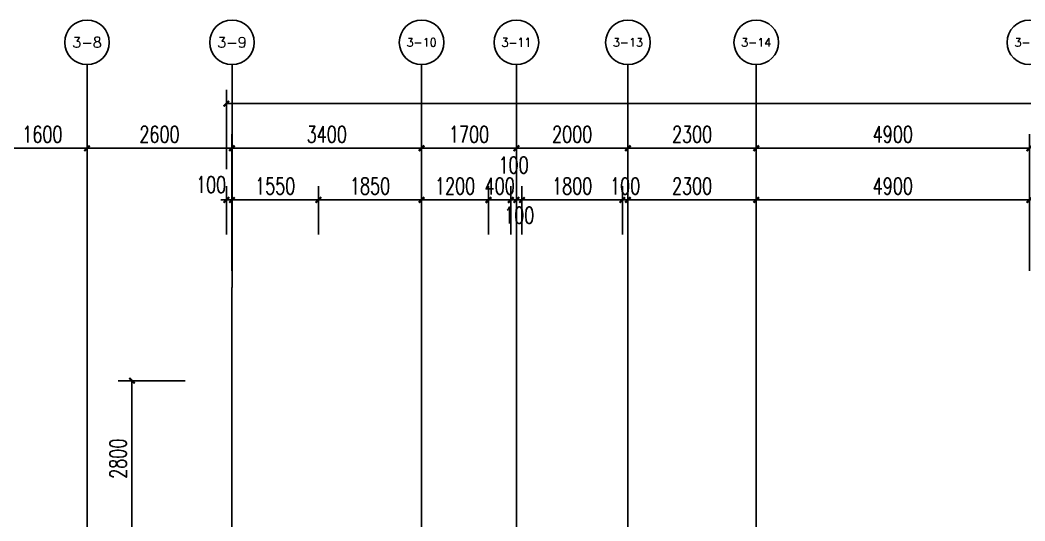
# Model space of a CAD drawing. Extents: x -59851 to 653804, y -249523 to 437614.
# Drawn here: x -30914 to -12896, y -151511 to -142523 of the extents above; entities that cross this region are included whole.
import ezdxf
from ezdxf.enums import TextEntityAlignment as Align

# ---------------------------------------------------------------- set-up
doc = ezdxf.new("R2010")
doc.units = 0
doc.header["$LTSCALE"] = 1000
doc.header["$MEASUREMENT"] = 0
for name, color, linetype in [('A-第三道尺寸线', 105, 'Continuous'), ('AXIS', 3, 'Continuous'), ('AXIS_TEXT', 7, 'Continuous'), ('DOTE', 16, 'Continuous'), ('PUB_HATCH', 8, 'Continuous'), ('剪力墙', 6, 'Continuous')]:
    doc.layers.add(name, color=color, linetype=linetype)
doc.styles.add('_TCH_AXIS', font='COMPLEX', dxfattribs={"bigfont": 'GBCBIG'})
doc.styles.add('_TCH_DIM_T3', font='SIMPLEX.shx', dxfattribs={"width": 0.705882, "bigfont": 'GBCBIG.shx'})
doc.styles.add('COMPLEX', font='COMPLEX')
doc.dimstyles.new('_TCH_ARCH&&100', dxfattribs={"dimtxt": 297.5, "dimasz": 100, "dimexe": 250, "dimexo": 300, "dimgap": 100, "dimtad": 1, "dimdec": 0, "dimzin": 0, "dimdsep": 46, "dimtxsty": '_TCH_DIM_T3', "dimblk": 'ARCHTICK', "dimcen": 0.09, "dimclrt": 7, "dimazin": 2, "dimtfac": 1, "dimtdec": 0, "dimtix": 1, "dimtmove": 2, "dimatfit": 3, "dimfxl": 0, "dimtolj": 1, "dimtzin": 0, "dimarcsym": 0})

# ---------------------------------------------------------------- blocks, each defined once
blk = doc.blocks.new('jifangcengjlq0329')
at = {"layer": 'PUB_HATCH'}
h = blk.add_hatch(color=256, dxfattribs=at)
h.paths.add_polyline_path([(-5514, -72537), (-5714, -72537), (-5714, -72937), (-5714, -73137), (-5514, -73137)])
h.paths.add_polyline_path([(-8514, -72162), (-8314, -72162), (-8314, -71137), (-5714, -71137), (-5714, -71537), (-5514, -71537), (-5514, -70937), (-8514, -70937)])
h.paths.add_polyline_path([(-8314, -72512), (-8514, -72512), (-8514, -73937), (-8014, -73937), (-7814, -73937), (-7814, -73637), (-8314, -73637), (-8314, -73137), (-8314, -72937)])
for points in [[(-20114, -77037), (-19714, -77037), (-19714, -76437), (-19914, -76437), (-19914, -73937), (-19314, -73937), (-19314, -73737), (-20114, -73737), (-20114, -76637)], [(-14314, -73737), (-12714, -73737), (-12714, -76637), (-14314, -76637), (-14314, -76437), (-12914, -76437), (-12914, -73937), (-14314, -73937)], [(-8014, -77037), (-8014, -76637), (-8264, -76637), (-8264, -76437), (-7814, -76437), (-7814, -76837), (-7414, -76837), (-7414, -77037)], [(-13414, -89587), (-13414, -91037), (-13214, -91037), (-13214, -91237), (-13614, -91237), (-13614, -89587)], [(-10014, -89587), (-10014, -91037), (-9814, -91037), (-9814, -91237), (-10214, -91237), (-10214, -89587)], [(-6814, -89587), (-6814, -91037), (-7014, -91037), (-7014, -91237), (-6614, -91237), (-6614, -89587)], [(-3414, -89587), (-3414, -91037), (-3614, -91037), (-3614, -91237), (-3214, -91237), (-3214, -89587)]]:
    blk.add_hatch(color=256, dxfattribs=at).paths.add_polyline_path(points)
h = blk.add_hatch(color=256, dxfattribs=at)
h.paths.add_polyline_path([(-19664, -80837), (-19664, -80637), (-19914, -80637), (-19914, -80137), (-20114, -80137), (-20114, -80837)])
h.paths.add_polyline_path([(-18064, -80637), (-18064, -80837), (-17614, -80837), (-17614, -78337), (-20114, -78337), (-20114, -79037), (-19914, -79037), (-19914, -78537), (-17814, -78537), (-17814, -80637)])
at = {"layer": '剪力墙'}
for points in [[(-5714, -71537), (-5714, -71137), (-8314, -71137), (-8314, -72162), (-8514, -72162), (-8514, -70937), (-5514, -70937), (-5514, -71537), (-5714, -71537)], [(-8314, -72512), (-8314, -72937), (-8314, -72937), (-8314, -73137), (-8314, -73137), (-8314, -73637), (-7814, -73637), (-7814, -73937), (-7814, -73937), (-8014, -73937), (-8014, -73937), (-8514, -73937), (-8514, -72512), (-8314, -72512)], [(-5514, -72537), (-5514, -73137), (-5714, -73137), (-5714, -72937), (-5714, -72937), (-5714, -72537), (-5514, -72537)], [(-12714, -73937), (-12714, -73937)], [(-12714, -76437), (-12714, -76437)], [(-18064, -80637), (-17814, -80637), (-17814, -78537), (-19914, -78537), (-19914, -79037), (-20114, -79037), (-20114, -78337), (-17614, -78337), (-17614, -80837), (-18064, -80837), (-18064, -80637)], [(-19664, -80837), (-20114, -80837), (-20114, -80137), (-19914, -80137), (-19914, -80637), (-19664, -80637), (-19664, -80837)]]:
    blk.add_lwpolyline(points, dxfattribs=at)
for points in [[(-20114, -77037), (-19714, -77037), (-19714, -76437), (-19914, -76437), (-19914, -73937), (-19314, -73937), (-19314, -73737), (-20114, -73737), (-20114, -76637)], [(-14314, -73737), (-12714, -73737), (-12714, -76637), (-14314, -76637), (-14314, -76437), (-12914, -76437), (-12914, -73937), (-14314, -73937)], [(-8014, -77037), (-8014, -76637), (-8264, -76637), (-8264, -76437), (-7814, -76437), (-7814, -76837), (-7414, -76837), (-7414, -77037)], [(-13414, -89587), (-13414, -91037), (-13214, -91037), (-13214, -91237), (-13614, -91237), (-13614, -89587)], [(-10014, -89587), (-10014, -91037), (-9814, -91037), (-9814, -91237), (-10214, -91237), (-10214, -89587)], [(-6814, -89587), (-6814, -91037), (-7014, -91037), (-7014, -91237), (-6614, -91237), (-6614, -89587)], [(-3414, -89587), (-3414, -91037), (-3614, -91037), (-3614, -91237), (-3214, -91237), (-3214, -89587)]]:
    blk.add_lwpolyline(points, close=True, dxfattribs=at)
blk = doc.blocks.new('zhouxianssceng0329')
at = {"layer": 'DOTE'}
for p, q in [((-29714, 140298), (-29714, 156469)), ((-27114, 132090), (-27114, 156469)), ((-23714, 132090), (-23714, 156469)), ((-22014, 143398), (-22014, 156469)), ((-20014, 143398), (-20014, 156469)), ((-17714, 143398), (-17714, 156469))]:
    blk.add_line(p, q, dxfattribs=at)
blk = doc.blocks.new('_ArchTick')
at = {"color": 0, "linetype": 'ByBlock', "const_width": 0.4}
blk.add_lwpolyline([(-0.5, -0.5), (0.5, 0.5)], dxfattribs=at)
blk = doc.blocks.new('*D1239')
at = {"layer": 'A-第三道尺寸线', "color": 0, "lineweight": -2, "transparency": 16777216}
for p, q in [((-27956, -148994), (-29158, -148994)), ((-28908, -151794), (-28908, -148994)), ((-27956, -151794), (-29158, -151794))]:
    blk.add_line(p, q, dxfattribs=at)
at = {"layer": 'Defpoints', "color": 0, "transparency": 16777216}
for p in [(-28908, -148994), (-27656, -148994), (-27656, -151794)]:
    blk.add_point(p, dxfattribs=at)
at = {"layer": 'A-第三道尺寸线', "color": 0, "lineweight": -2, "transparency": 16777216, "xscale": 100, "yscale": 100, "zscale": 100}
for p, rotation in [((-28908, -148994), 90), ((-28908, -151794), 270)]:
    blk.add_blockref('_ArchTick', p, dxfattribs=dict(at, rotation=rotation))
at = {"layer": 'A-第三道尺寸线', "color": 7, "transparency": 16777216, "insert": (-29156, -150394), "char_height": 297.5, "attachment_point": 5, "rotation": 90, "style": '_TCH_DIM_T3'}
blk.add_mtext('\\A1;2800', dxfattribs=at)
blk = doc.blocks.new('*D1653')
at = {"layer": 'A-第三道尺寸线', "color": 0, "lineweight": -2, "transparency": 16777216}
for p, q in [((-27214, -146373), (-27214, -145501)), ((-27114, -146373), (-27114, -145501)), ((-27214, -145751), (-27314, -145751)), ((-27214, -145751), (-27114, -145751)), ((-27114, -145751), (-27014, -145751))]:
    blk.add_line(p, q, dxfattribs=at)
at = {"layer": 'Defpoints', "color": 0, "transparency": 16777216}
for p in [(-27114, -145751), (-27214, -146673), (-27114, -146673)]:
    blk.add_point(p, dxfattribs=at)
at = {"layer": 'A-第三道尺寸线', "color": 0, "lineweight": -2, "transparency": 16777216, "xscale": 100, "yscale": 100, "zscale": 100}
blk.add_blockref('_ArchTick', (-27214, -145751), dxfattribs=at)
at = {"layer": 'A-第三道尺寸线', "color": 0, "lineweight": -2, "transparency": 16777216, "xscale": 100, "yscale": 100, "zscale": 100, "rotation": 180}
blk.add_blockref('_ArchTick', (-27114, -145751), dxfattribs=at)
at = {"layer": 'A-第三道尺寸线', "color": 7, "transparency": 16777216, "insert": (-27489, -145476), "char_height": 297.5, "attachment_point": 5, "style": '_TCH_DIM_T3'}
blk.add_mtext('\\A1;100', dxfattribs=at)
blk = doc.blocks.new('*D1654')
at = {"layer": 'A-第三道尺寸线', "color": 0, "lineweight": -2, "transparency": 16777216}
for p, q in [((-27114, -146373), (-27114, -145501)), ((-25564, -146373), (-25564, -145501)), ((-27114, -145751), (-25564, -145751))]:
    blk.add_line(p, q, dxfattribs=at)
at = {"layer": 'Defpoints', "color": 0, "transparency": 16777216}
for p in [(-25564, -145751), (-27114, -146673), (-25564, -146673)]:
    blk.add_point(p, dxfattribs=at)
at = {"layer": 'A-第三道尺寸线', "color": 0, "lineweight": -2, "transparency": 16777216, "xscale": 100, "yscale": 100, "zscale": 100, "rotation": 180}
blk.add_blockref('_ArchTick', (-27114, -145751), dxfattribs=at)
at = {"layer": 'A-第三道尺寸线', "color": 0, "lineweight": -2, "transparency": 16777216, "xscale": 100, "yscale": 100, "zscale": 100}
blk.add_blockref('_ArchTick', (-25564, -145751), dxfattribs=at)
at = {"layer": 'A-第三道尺寸线', "color": 7, "transparency": 16777216, "insert": (-26339, -145502), "char_height": 297.5, "attachment_point": 5, "style": '_TCH_DIM_T3'}
blk.add_mtext('\\A1;1550', dxfattribs=at)
blk = doc.blocks.new('*D1655')
at = {"layer": 'A-第三道尺寸线', "color": 0, "lineweight": -2, "transparency": 16777216}
for p, q in [((-25564, -146373), (-25564, -145501)), ((-23714, -146373), (-23714, -145501)), ((-25564, -145751), (-23714, -145751))]:
    blk.add_line(p, q, dxfattribs=at)
at = {"layer": 'Defpoints', "color": 0, "transparency": 16777216}
for p in [(-23714, -145751), (-25564, -146673), (-23714, -146673)]:
    blk.add_point(p, dxfattribs=at)
at = {"layer": 'A-第三道尺寸线', "color": 0, "lineweight": -2, "transparency": 16777216, "xscale": 100, "yscale": 100, "zscale": 100, "rotation": 180}
blk.add_blockref('_ArchTick', (-25564, -145751), dxfattribs=at)
at = {"layer": 'A-第三道尺寸线', "color": 0, "lineweight": -2, "transparency": 16777216, "xscale": 100, "yscale": 100, "zscale": 100}
blk.add_blockref('_ArchTick', (-23714, -145751), dxfattribs=at)
at = {"layer": 'A-第三道尺寸线', "color": 7, "transparency": 16777216, "insert": (-24639, -145502), "char_height": 297.5, "attachment_point": 5, "style": '_TCH_DIM_T3'}
blk.add_mtext('\\A1;1850', dxfattribs=at)
blk = doc.blocks.new('*D1656')
at = {"layer": 'A-第三道尺寸线', "color": 0, "lineweight": -2, "transparency": 16777216}
for p, q in [((-23714, -146373), (-23714, -145501)), ((-22514, -146373), (-22514, -145501)), ((-23714, -145751), (-22514, -145751))]:
    blk.add_line(p, q, dxfattribs=at)
at = {"layer": 'Defpoints', "color": 0, "transparency": 16777216}
for p in [(-22514, -145751), (-23714, -146673), (-22514, -146673)]:
    blk.add_point(p, dxfattribs=at)
at = {"layer": 'A-第三道尺寸线', "color": 0, "lineweight": -2, "transparency": 16777216, "xscale": 100, "yscale": 100, "zscale": 100, "rotation": 180}
blk.add_blockref('_ArchTick', (-23714, -145751), dxfattribs=at)
at = {"layer": 'A-第三道尺寸线', "color": 0, "lineweight": -2, "transparency": 16777216, "xscale": 100, "yscale": 100, "zscale": 100}
blk.add_blockref('_ArchTick', (-22514, -145751), dxfattribs=at)
at = {"layer": 'A-第三道尺寸线', "color": 7, "transparency": 16777216, "insert": (-23114, -145502), "char_height": 297.5, "attachment_point": 5, "style": '_TCH_DIM_T3'}
blk.add_mtext('\\A1;1200', dxfattribs=at)
blk = doc.blocks.new('*D1657')
at = {"layer": 'A-第三道尺寸线', "color": 0, "lineweight": -2, "transparency": 16777216}
for p, q in [((-22514, -146373), (-22514, -145501)), ((-22114, -146373), (-22114, -145501)), ((-22514, -145751), (-22614, -145751)), ((-22514, -145751), (-22114, -145751)), ((-22114, -145751), (-22014, -145751))]:
    blk.add_line(p, q, dxfattribs=at)
at = {"layer": 'Defpoints', "color": 0, "transparency": 16777216}
for p in [(-22114, -145751), (-22514, -146673), (-22114, -146673)]:
    blk.add_point(p, dxfattribs=at)
at = {"layer": 'A-第三道尺寸线', "color": 0, "lineweight": -2, "transparency": 16777216, "xscale": 100, "yscale": 100, "zscale": 100}
blk.add_blockref('_ArchTick', (-22514, -145751), dxfattribs=at)
at = {"layer": 'A-第三道尺寸线', "color": 0, "lineweight": -2, "transparency": 16777216, "xscale": 100, "yscale": 100, "zscale": 100, "rotation": 180}
blk.add_blockref('_ArchTick', (-22114, -145751), dxfattribs=at)
at = {"layer": 'A-第三道尺寸线', "color": 7, "transparency": 16777216, "insert": (-22314, -145502), "char_height": 297.5, "attachment_point": 5, "style": '_TCH_DIM_T3'}
blk.add_mtext('\\A1;400', dxfattribs=at)
blk = doc.blocks.new('*D1658')
at = {"layer": 'A-第三道尺寸线', "color": 0, "lineweight": -2, "transparency": 16777216}
for p, q in [((-22114, -146373), (-22114, -145501)), ((-22014, -146373), (-22014, -145501)), ((-22114, -145751), (-22214, -145751)), ((-22114, -145751), (-22014, -145751)), ((-22014, -145751), (-21914, -145751))]:
    blk.add_line(p, q, dxfattribs=at)
at = {"layer": 'Defpoints', "color": 0, "transparency": 16777216}
for p in [(-22014, -145751), (-22114, -146673), (-22014, -146673)]:
    blk.add_point(p, dxfattribs=at)
at = {"layer": 'A-第三道尺寸线', "color": 0, "lineweight": -2, "transparency": 16777216, "xscale": 100, "yscale": 100, "zscale": 100}
blk.add_blockref('_ArchTick', (-22114, -145751), dxfattribs=at)
at = {"layer": 'A-第三道尺寸线', "color": 0, "lineweight": -2, "transparency": 16777216, "xscale": 100, "yscale": 100, "zscale": 100, "rotation": 180}
blk.add_blockref('_ArchTick', (-22014, -145751), dxfattribs=at)
at = {"layer": 'A-第三道尺寸线', "color": 7, "transparency": 16777216, "insert": (-22064, -145126), "char_height": 297.5, "attachment_point": 5, "style": '_TCH_DIM_T3'}
blk.add_mtext('\\A1;100', dxfattribs=at)
blk = doc.blocks.new('*D1659')
at = {"layer": 'A-第三道尺寸线', "color": 0, "lineweight": -2, "transparency": 16777216}
for p, q in [((-22014, -146373), (-22014, -145501)), ((-21914, -146373), (-21914, -145501)), ((-22014, -145751), (-22114, -145751)), ((-22014, -145751), (-21914, -145751)), ((-21914, -145751), (-21814, -145751))]:
    blk.add_line(p, q, dxfattribs=at)
at = {"layer": 'Defpoints', "color": 0, "transparency": 16777216}
for p in [(-21914, -145751), (-22014, -146673), (-21914, -146673)]:
    blk.add_point(p, dxfattribs=at)
at = {"layer": 'A-第三道尺寸线', "color": 0, "lineweight": -2, "transparency": 16777216, "xscale": 100, "yscale": 100, "zscale": 100}
blk.add_blockref('_ArchTick', (-22014, -145751), dxfattribs=at)
at = {"layer": 'A-第三道尺寸线', "color": 0, "lineweight": -2, "transparency": 16777216, "xscale": 100, "yscale": 100, "zscale": 100, "rotation": 180}
blk.add_blockref('_ArchTick', (-21914, -145751), dxfattribs=at)
at = {"layer": 'A-第三道尺寸线', "color": 7, "transparency": 16777216, "insert": (-21964, -146026), "char_height": 297.5, "attachment_point": 5, "style": '_TCH_DIM_T3'}
blk.add_mtext('\\A1;100', dxfattribs=at)
blk = doc.blocks.new('*D1660')
at = {"layer": 'A-第三道尺寸线', "color": 0, "lineweight": -2, "transparency": 16777216}
for p, q in [((-21914, -146373), (-21914, -145501)), ((-20114, -146373), (-20114, -145501)), ((-21914, -145751), (-20114, -145751))]:
    blk.add_line(p, q, dxfattribs=at)
at = {"layer": 'Defpoints', "color": 0, "transparency": 16777216}
for p in [(-20114, -145751), (-21914, -146673), (-20114, -146673)]:
    blk.add_point(p, dxfattribs=at)
at = {"layer": 'A-第三道尺寸线', "color": 0, "lineweight": -2, "transparency": 16777216, "xscale": 100, "yscale": 100, "zscale": 100, "rotation": 180}
blk.add_blockref('_ArchTick', (-21914, -145751), dxfattribs=at)
at = {"layer": 'A-第三道尺寸线', "color": 0, "lineweight": -2, "transparency": 16777216, "xscale": 100, "yscale": 100, "zscale": 100}
blk.add_blockref('_ArchTick', (-20114, -145751), dxfattribs=at)
at = {"layer": 'A-第三道尺寸线', "color": 7, "transparency": 16777216, "insert": (-21014, -145502), "char_height": 297.5, "attachment_point": 5, "style": '_TCH_DIM_T3'}
blk.add_mtext('\\A1;1800', dxfattribs=at)
blk = doc.blocks.new('*D1661')
at = {"layer": 'A-第三道尺寸线', "color": 0, "lineweight": -2, "transparency": 16777216}
for p, q in [((-20114, -146373), (-20114, -145501)), ((-20014, -146373), (-20014, -145501)), ((-20114, -145751), (-20214, -145751)), ((-20114, -145751), (-20014, -145751)), ((-20014, -145751), (-19914, -145751))]:
    blk.add_line(p, q, dxfattribs=at)
at = {"layer": 'Defpoints', "color": 0, "transparency": 16777216}
for p in [(-20014, -145751), (-20114, -146673), (-20014, -146673)]:
    blk.add_point(p, dxfattribs=at)
at = {"layer": 'A-第三道尺寸线', "color": 0, "lineweight": -2, "transparency": 16777216, "xscale": 100, "yscale": 100, "zscale": 100}
blk.add_blockref('_ArchTick', (-20114, -145751), dxfattribs=at)
at = {"layer": 'A-第三道尺寸线', "color": 0, "lineweight": -2, "transparency": 16777216, "xscale": 100, "yscale": 100, "zscale": 100, "rotation": 180}
blk.add_blockref('_ArchTick', (-20014, -145751), dxfattribs=at)
at = {"layer": 'A-第三道尺寸线', "color": 7, "transparency": 16777216, "insert": (-20064, -145502), "char_height": 297.5, "attachment_point": 5, "style": '_TCH_DIM_T3'}
blk.add_mtext('\\A1;100', dxfattribs=at)
blk = doc.blocks.new('*D1662')
at = {"layer": 'A-第三道尺寸线', "color": 0, "lineweight": -2, "transparency": 16777216}
for p, q in [((-20014, -146373), (-20014, -145501)), ((-17714, -146373), (-17714, -145501)), ((-20014, -145751), (-17714, -145751))]:
    blk.add_line(p, q, dxfattribs=at)
at = {"layer": 'Defpoints', "color": 0, "transparency": 16777216}
for p in [(-17714, -145751), (-20014, -146673), (-17714, -146673)]:
    blk.add_point(p, dxfattribs=at)
at = {"layer": 'A-第三道尺寸线', "color": 0, "lineweight": -2, "transparency": 16777216, "xscale": 100, "yscale": 100, "zscale": 100, "rotation": 180}
blk.add_blockref('_ArchTick', (-20014, -145751), dxfattribs=at)
at = {"layer": 'A-第三道尺寸线', "color": 0, "lineweight": -2, "transparency": 16777216, "xscale": 100, "yscale": 100, "zscale": 100}
blk.add_blockref('_ArchTick', (-17714, -145751), dxfattribs=at)
at = {"layer": 'A-第三道尺寸线', "color": 7, "transparency": 16777216, "insert": (-18864, -145502), "char_height": 297.5, "attachment_point": 5, "style": '_TCH_DIM_T3'}
blk.add_mtext('\\A1;2300', dxfattribs=at)
blk = doc.blocks.new('*D1663')
at = {"layer": 'A-第三道尺寸线', "color": 0, "lineweight": -2, "transparency": 16777216}
for p, q in [((-17714, -146373), (-17714, -145501)), ((-12814, -146373), (-12814, -145501)), ((-17714, -145751), (-12814, -145751))]:
    blk.add_line(p, q, dxfattribs=at)
at = {"layer": 'Defpoints', "color": 0, "transparency": 16777216}
for p in [(-12814, -145751), (-17714, -146673), (-12814, -146673)]:
    blk.add_point(p, dxfattribs=at)
at = {"layer": 'A-第三道尺寸线', "color": 0, "lineweight": -2, "transparency": 16777216, "xscale": 100, "yscale": 100, "zscale": 100, "rotation": 180}
blk.add_blockref('_ArchTick', (-17714, -145751), dxfattribs=at)
at = {"layer": 'A-第三道尺寸线', "color": 0, "lineweight": -2, "transparency": 16777216, "xscale": 100, "yscale": 100, "zscale": 100}
blk.add_blockref('_ArchTick', (-12814, -145751), dxfattribs=at)
at = {"layer": 'A-第三道尺寸线', "color": 7, "transparency": 16777216, "insert": (-15264, -145502), "char_height": 297.5, "attachment_point": 5, "style": '_TCH_DIM_T3'}
blk.add_mtext('\\A1;4900', dxfattribs=at)
blk = doc.blocks.new('*D3091')
at = {"layer": 'AXIS', "color": 0, "lineweight": -2, "transparency": 16777216}
for p, q in [((-31314, -147023), (-31314, -144573)), ((-29714, -147023), (-29714, -144573)), ((-31314, -144823), (-29714, -144823))]:
    blk.add_line(p, q, dxfattribs=at)
at = {"layer": 'Defpoints', "color": 0, "transparency": 16777216}
for p in [(-29714, -144823), (-31314, -147323), (-29714, -147323)]:
    blk.add_point(p, dxfattribs=at)
at = {"layer": 'AXIS', "color": 0, "lineweight": -2, "transparency": 16777216, "xscale": 100, "yscale": 100, "zscale": 100, "rotation": 180}
blk.add_blockref('_ArchTick', (-31314, -144823), dxfattribs=at)
at = {"layer": 'AXIS', "color": 0, "lineweight": -2, "transparency": 16777216, "xscale": 100, "yscale": 100, "zscale": 100}
blk.add_blockref('_ArchTick', (-29714, -144823), dxfattribs=at)
at = {"layer": 'AXIS', "color": 7, "transparency": 16777216, "insert": (-30514, -144574), "char_height": 297.5, "attachment_point": 5, "style": '_TCH_DIM_T3'}
blk.add_mtext('\\A1;1600', dxfattribs=at)
blk = doc.blocks.new('*D3092')
at = {"layer": 'AXIS', "color": 0, "lineweight": -2, "transparency": 16777216}
for p, q in [((-29714, -147023), (-29714, -144573)), ((-27114, -147023), (-27114, -144573)), ((-29714, -144823), (-27114, -144823))]:
    blk.add_line(p, q, dxfattribs=at)
at = {"layer": 'Defpoints', "color": 0, "transparency": 16777216}
for p in [(-27114, -144823), (-29714, -147323), (-27114, -147323)]:
    blk.add_point(p, dxfattribs=at)
at = {"layer": 'AXIS', "color": 0, "lineweight": -2, "transparency": 16777216, "xscale": 100, "yscale": 100, "zscale": 100, "rotation": 180}
blk.add_blockref('_ArchTick', (-29714, -144823), dxfattribs=at)
at = {"layer": 'AXIS', "color": 0, "lineweight": -2, "transparency": 16777216, "xscale": 100, "yscale": 100, "zscale": 100}
blk.add_blockref('_ArchTick', (-27114, -144823), dxfattribs=at)
at = {"layer": 'AXIS', "color": 7, "transparency": 16777216, "insert": (-28414, -144574), "char_height": 297.5, "attachment_point": 5, "style": '_TCH_DIM_T3'}
blk.add_mtext('\\A1;2600', dxfattribs=at)
blk = doc.blocks.new('*D3093')
at = {"layer": 'AXIS', "color": 0, "lineweight": -2, "transparency": 16777216}
for p, q in [((-27114, -147023), (-27114, -144573)), ((-23714, -147023), (-23714, -144573)), ((-27114, -144823), (-23714, -144823))]:
    blk.add_line(p, q, dxfattribs=at)
at = {"layer": 'Defpoints', "color": 0, "transparency": 16777216}
for p in [(-23714, -144823), (-27114, -147323), (-23714, -147323)]:
    blk.add_point(p, dxfattribs=at)
at = {"layer": 'AXIS', "color": 0, "lineweight": -2, "transparency": 16777216, "xscale": 100, "yscale": 100, "zscale": 100, "rotation": 180}
blk.add_blockref('_ArchTick', (-27114, -144823), dxfattribs=at)
at = {"layer": 'AXIS', "color": 0, "lineweight": -2, "transparency": 16777216, "xscale": 100, "yscale": 100, "zscale": 100}
blk.add_blockref('_ArchTick', (-23714, -144823), dxfattribs=at)
at = {"layer": 'AXIS', "color": 7, "transparency": 16777216, "insert": (-25414, -144574), "char_height": 297.5, "attachment_point": 5, "style": '_TCH_DIM_T3'}
blk.add_mtext('\\A1;3400', dxfattribs=at)
blk = doc.blocks.new('*D3094')
at = {"layer": 'AXIS', "color": 0, "lineweight": -2, "transparency": 16777216}
for p, q in [((-23714, -147023), (-23714, -144573)), ((-22014, -147023), (-22014, -144573)), ((-23714, -144823), (-22014, -144823))]:
    blk.add_line(p, q, dxfattribs=at)
at = {"layer": 'Defpoints', "color": 0, "transparency": 16777216}
for p in [(-22014, -144823), (-23714, -147323), (-22014, -147323)]:
    blk.add_point(p, dxfattribs=at)
at = {"layer": 'AXIS', "color": 0, "lineweight": -2, "transparency": 16777216, "xscale": 100, "yscale": 100, "zscale": 100, "rotation": 180}
blk.add_blockref('_ArchTick', (-23714, -144823), dxfattribs=at)
at = {"layer": 'AXIS', "color": 0, "lineweight": -2, "transparency": 16777216, "xscale": 100, "yscale": 100, "zscale": 100}
blk.add_blockref('_ArchTick', (-22014, -144823), dxfattribs=at)
at = {"layer": 'AXIS', "color": 7, "transparency": 16777216, "insert": (-22864, -144574), "char_height": 297.5, "attachment_point": 5, "style": '_TCH_DIM_T3'}
blk.add_mtext('\\A1;1700', dxfattribs=at)
blk = doc.blocks.new('*D3095')
at = {"layer": 'AXIS', "color": 0, "lineweight": -2, "transparency": 16777216}
for p, q in [((-22014, -147023), (-22014, -144573)), ((-20014, -147023), (-20014, -144573)), ((-22014, -144823), (-20014, -144823))]:
    blk.add_line(p, q, dxfattribs=at)
at = {"layer": 'Defpoints', "color": 0, "transparency": 16777216}
for p in [(-20014, -144823), (-22014, -147323), (-20014, -147323)]:
    blk.add_point(p, dxfattribs=at)
at = {"layer": 'AXIS', "color": 0, "lineweight": -2, "transparency": 16777216, "xscale": 100, "yscale": 100, "zscale": 100, "rotation": 180}
blk.add_blockref('_ArchTick', (-22014, -144823), dxfattribs=at)
at = {"layer": 'AXIS', "color": 0, "lineweight": -2, "transparency": 16777216, "xscale": 100, "yscale": 100, "zscale": 100}
blk.add_blockref('_ArchTick', (-20014, -144823), dxfattribs=at)
at = {"layer": 'AXIS', "color": 7, "transparency": 16777216, "insert": (-21014, -144574), "char_height": 297.5, "attachment_point": 5, "style": '_TCH_DIM_T3'}
blk.add_mtext('\\A1;2000', dxfattribs=at)
blk = doc.blocks.new('*D3096')
at = {"layer": 'AXIS', "color": 0, "lineweight": -2, "transparency": 16777216}
for p, q in [((-20014, -147023), (-20014, -144573)), ((-17714, -147023), (-17714, -144573)), ((-20014, -144823), (-17714, -144823))]:
    blk.add_line(p, q, dxfattribs=at)
at = {"layer": 'Defpoints', "color": 0, "transparency": 16777216}
for p in [(-17714, -144823), (-20014, -147323), (-17714, -147323)]:
    blk.add_point(p, dxfattribs=at)
at = {"layer": 'AXIS', "color": 0, "lineweight": -2, "transparency": 16777216, "xscale": 100, "yscale": 100, "zscale": 100, "rotation": 180}
blk.add_blockref('_ArchTick', (-20014, -144823), dxfattribs=at)
at = {"layer": 'AXIS', "color": 0, "lineweight": -2, "transparency": 16777216, "xscale": 100, "yscale": 100, "zscale": 100}
blk.add_blockref('_ArchTick', (-17714, -144823), dxfattribs=at)
at = {"layer": 'AXIS', "color": 7, "transparency": 16777216, "insert": (-18864, -144574), "char_height": 297.5, "attachment_point": 5, "style": '_TCH_DIM_T3'}
blk.add_mtext('\\A1;2300', dxfattribs=at)
blk = doc.blocks.new('*D3097')
at = {"layer": 'AXIS', "color": 0, "lineweight": -2, "transparency": 16777216}
for p, q in [((-17714, -147023), (-17714, -144573)), ((-12814, -147023), (-12814, -144573)), ((-17714, -144823), (-12814, -144823))]:
    blk.add_line(p, q, dxfattribs=at)
at = {"layer": 'Defpoints', "color": 0, "transparency": 16777216}
for p in [(-12814, -144823), (-17714, -147323), (-12814, -147323)]:
    blk.add_point(p, dxfattribs=at)
at = {"layer": 'AXIS', "color": 0, "lineweight": -2, "transparency": 16777216, "xscale": 100, "yscale": 100, "zscale": 100, "rotation": 180}
blk.add_blockref('_ArchTick', (-17714, -144823), dxfattribs=at)
at = {"layer": 'AXIS', "color": 0, "lineweight": -2, "transparency": 16777216, "xscale": 100, "yscale": 100, "zscale": 100}
blk.add_blockref('_ArchTick', (-12814, -144823), dxfattribs=at)
at = {"layer": 'AXIS', "color": 7, "transparency": 16777216, "insert": (-15264, -144574), "char_height": 297.5, "attachment_point": 5, "style": '_TCH_DIM_T3'}
blk.add_mtext('\\A1;4900', dxfattribs=at)
blk = doc.blocks.new('*D3104')
at = {"layer": 'AXIS', "color": 0, "lineweight": -2, "transparency": 16777216}
for p, q in [((-27214, -145201), (-27214, -143773)), ((4686, -145201), (4686, -143773)), ((-27214, -144023), (4686, -144023))]:
    blk.add_line(p, q, dxfattribs=at)
at = {"layer": 'Defpoints', "color": 0, "transparency": 16777216}
for p in [(4686, -144023), (-27214, -145501), (4686, -145501)]:
    blk.add_point(p, dxfattribs=at)
at = {"layer": 'AXIS', "color": 0, "lineweight": -2, "transparency": 16777216, "xscale": 100, "yscale": 100, "zscale": 100, "rotation": 180}
blk.add_blockref('_ArchTick', (-27214, -144023), dxfattribs=at)
at = {"layer": 'AXIS', "color": 0, "lineweight": -2, "transparency": 16777216, "xscale": 100, "yscale": 100, "zscale": 100}
blk.add_blockref('_ArchTick', (4686, -144023), dxfattribs=at)
at = {"layer": 'AXIS', "color": 7, "transparency": 16777216, "insert": (-11264, -143774), "char_height": 297.5, "attachment_point": 5, "style": '_TCH_DIM_T3'}
blk.add_mtext('\\A1;31900', dxfattribs=at)
blk = doc.blocks.new('_AXISO')
blk.add_circle((0, 0), 0.5)
at = {"layer": 'AXIS_TEXT', "style": 'COMPLEX', "width": 1.041667}
blk.add_attdef('A', text='', height=0.56, dxfattribs=at).set_placement((-0.25, -0.28), (0.25, -0.28), align=Align.FIT)

msp = doc.modelspace()

# ---------------------------------------------------------------- linework, layer by layer
at = {"layer": 'AXIS'}
for p, q in [((-29713.7, -147323.1), (-29713.7, -143323.1)), ((-27113.7, -147323.1), (-27113.7, -143323.1)), ((-23713.7, -147323.1), (-23713.7, -143323.1)), ((-22013.7, -147323.1), (-22013.7, -143323.1)), ((-20013.7, -147323.1), (-20013.7, -143323.1)), ((-17713.7, -147323.1), (-17713.7, -143323.1))]:
    msp.add_line(p, q, dxfattribs=at)

# ---------------------------------------------------------------- block references
for name, p in [('zhouxianssceng0329', (0, -303792.5)), ('jifangcengjlq0329', (0, -78057.3))]:
    msp.add_blockref(name, p)
ref = msp.add_blockref('_AXISO', (-29713.7, -142923.1), dxfattribs=dict(at, xscale=800, yscale=800, zscale=800))
ref.add_attrib('A', '3-8', dxfattribs={"layer": 'AXIS_TEXT', "height": 187.78, "style": '_TCH_AXIS'}).set_placement((-29977.5, -143017), (-29449.9, -143017), align=Align.FIT)
ref = msp.add_blockref('_AXISO', (-27113.7, -142923.1), dxfattribs=dict(at, xscale=800, yscale=800, zscale=800))
ref.add_attrib('A', '3-9', dxfattribs={"layer": 'AXIS_TEXT', "height": 187.78, "style": '_TCH_AXIS'}).set_placement((-27377.5, -143017), (-26849.9, -143017), align=Align.FIT)
ref = msp.add_blockref('_AXISO', (-23713.7, -142923.1), dxfattribs=dict(at, xscale=800, yscale=800, zscale=800))
ref.add_attrib('A', '3-10', dxfattribs={"layer": 'AXIS_TEXT', "height": 152.88, "style": '_TCH_AXIS'}).set_placement((-23983.1, -142999.6), (-23444.4, -142999.6), align=Align.FIT)
ref = msp.add_blockref('_AXISO', (-22013.7, -142923.1), dxfattribs=dict(at, xscale=800, yscale=800, zscale=800))
ref.add_attrib('A', '3-11', dxfattribs={"layer": 'AXIS_TEXT', "height": 163.05, "style": '_TCH_AXIS'}).set_placement((-22281.6, -143004.6), (-21745.8, -143004.6), align=Align.FIT)
ref = msp.add_blockref('_AXISO', (-20013.7, -142923.1), dxfattribs=dict(at, xscale=800, yscale=800, zscale=800))
ref.add_attrib('A', '3-13', dxfattribs={"layer": 'AXIS_TEXT', "height": 152.88, "style": '_TCH_AXIS'}).set_placement((-20283.1, -142999.6), (-19744.4, -142999.6), align=Align.FIT)
ref = msp.add_blockref('_AXISO', (-17713.7, -142923.1), dxfattribs=dict(at, xscale=800, yscale=800, zscale=800))
ref.add_attrib('A', '3-14', dxfattribs={"layer": 'AXIS_TEXT', "height": 149.15, "style": '_TCH_AXIS'}).set_placement((-17983.6, -142997.7), (-17443.8, -142997.7), align=Align.FIT)
ref = msp.add_blockref('_AXISO', (-12813.7, -142923.1), dxfattribs=dict(at, xscale=800, yscale=800, zscale=800))
ref.add_attrib('A', '3-18', dxfattribs={"layer": 'AXIS_TEXT', "height": 152.88, "style": '_TCH_AXIS'}).set_placement((-13083.1, -142999.6), (-12544.4, -142999.6), align=Align.FIT)

# ---------------------------------------------------------------- dimensions: what is measured, and where the dimension line sits
at = {"layer": 'A-第三道尺寸线'}
for base, p1, p2, picture, middle in [((-22013.7, -145750.8), (-22113.7, -146672.6), (-22013.7, -146672.6), '*D1658', (-22063.7, -145125.8)), ((-27113.7, -145750.8), (-27213.7, -146672.6), (-27113.7, -146672.6), '*D1653', (-27488.7, -145475.8)), ((-21913.7, -145750.8), (-22013.7, -146672.6), (-21913.7, -146672.6), '*D1659', (-21963.7, -146025.8))]:
    dim = msp.add_linear_dim(base=base, p1=p1, p2=p2, angle=0, dimstyle='_TCH_ARCH&&100', dxfattribs=at)
    dim.commit()
    dim.dimension.update_dxf_attribs({"geometry": picture, "text_midpoint": middle, "dimtype": 161})
for p1, p2, distance, picture, middle in [((-27113.7, -146672.6), (-25563.7, -146672.6), 921.8, '*D1654', (-26338.7, -145502.1)), ((-25563.7, -146672.6), (-23713.7, -146672.6), 921.8, '*D1655', (-24638.7, -145502.1)), ((-23713.7, -146672.6), (-22513.7, -146672.6), 921.8, '*D1656', (-23113.7, -145502.1)), ((-22513.7, -146672.6), (-22113.7, -146672.6), 921.8, '*D1657', (-22313.7, -145502.1)), ((-21913.7, -146672.6), (-20113.7, -146672.6), 921.8, '*D1660', (-21013.7, -145502.1)), ((-20113.7, -146672.6), (-20013.7, -146672.6), 921.8, '*D1661', (-20063.7, -145502.1)), ((-20013.7, -146672.6), (-17713.7, -146672.6), 921.8, '*D1662', (-18863.7, -145502.1)), ((-17713.7, -146672.6), (-12813.7, -146672.6), 921.8, '*D1663', (-15263.7, -145502.1)), ((-27655.7, -151794.3), (-27655.7, -148994.3), 1251.8, '*D1239', (-29156.3, -150394.3))]:
    dim = msp.add_aligned_dim(p1=p1, p2=p2, distance=distance, dimstyle='_TCH_ARCH&&100', dxfattribs=at)
    dim.commit()
    dim.dimension.update_dxf_attribs({"geometry": picture, "text_midpoint": middle})
at = {"layer": 'AXIS'}
for p1, p2, distance, picture, middle in [((-27213.7, -145500.8), (4686.3, -145500.8), 1477.7, '*D3104', (-11263.7, -143774.4)), ((-31313.7, -147323.1), (-29713.7, -147323.1), 2500, '*D3091', (-30513.7, -144574.4)), ((-29713.7, -147323.1), (-27113.7, -147323.1), 2500, '*D3092', (-28413.7, -144574.4)), ((-27113.7, -147323.1), (-23713.7, -147323.1), 2500, '*D3093', (-25413.7, -144574.4)), ((-23713.7, -147323.1), (-22013.7, -147323.1), 2500, '*D3094', (-22863.7, -144574.4)), ((-22013.7, -147323.1), (-20013.7, -147323.1), 2500, '*D3095', (-21013.7, -144574.4)), ((-20013.7, -147323.1), (-17713.7, -147323.1), 2500, '*D3096', (-18863.7, -144574.4)), ((-17713.7, -147323.1), (-12813.7, -147323.1), 2500, '*D3097', (-15263.7, -144574.4))]:
    dim = msp.add_aligned_dim(p1=p1, p2=p2, distance=distance, dimstyle='_TCH_ARCH&&100', dxfattribs=at)
    dim.commit()
    dim.dimension.update_dxf_attribs({"geometry": picture, "text_midpoint": middle})

doc.saveas('drawing.dxf')
